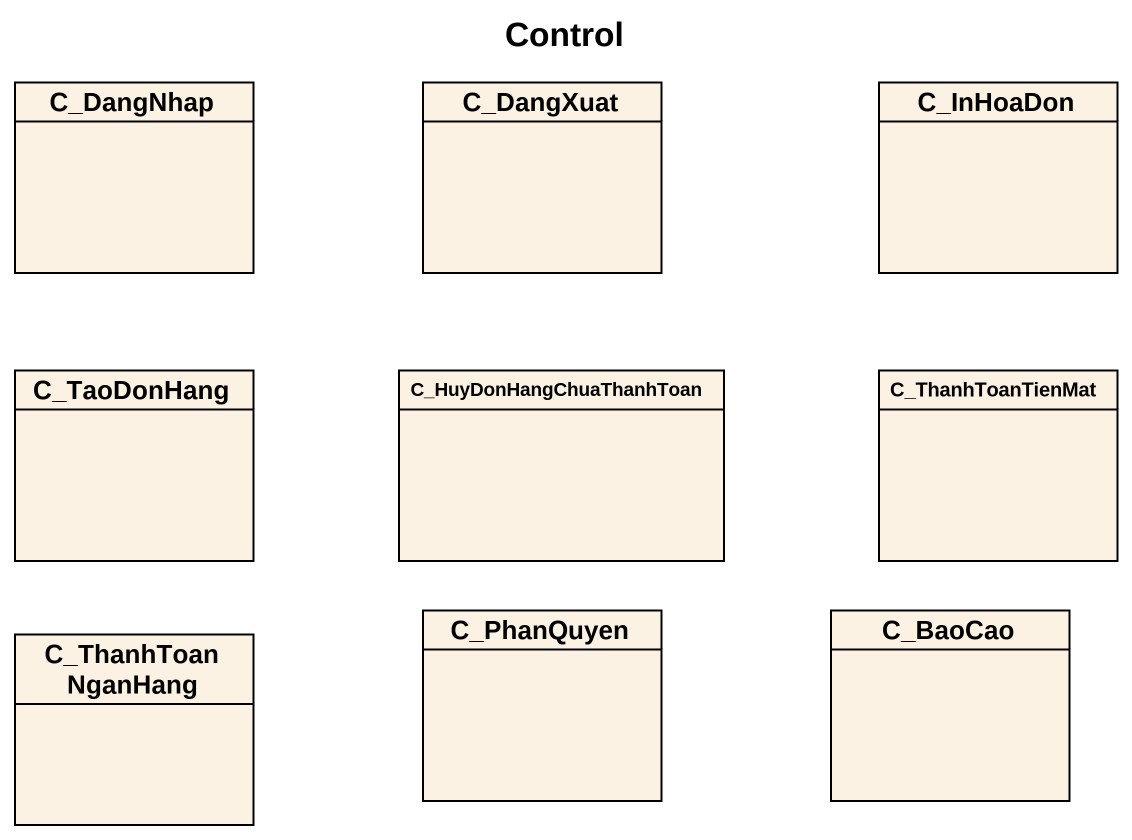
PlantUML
@startuml
title Control
hide circle
hide empty members
class C_DangNhap
class C_DangXuat
class C_InHoaDon
class C_TaoDonHang
class C_HuyDonHangChuaThanhToan
class C_ThanhToanTienMat
class C_ThanhToanNganHang
class C_PhanQuyen
class C_BaoCao
@enduml
